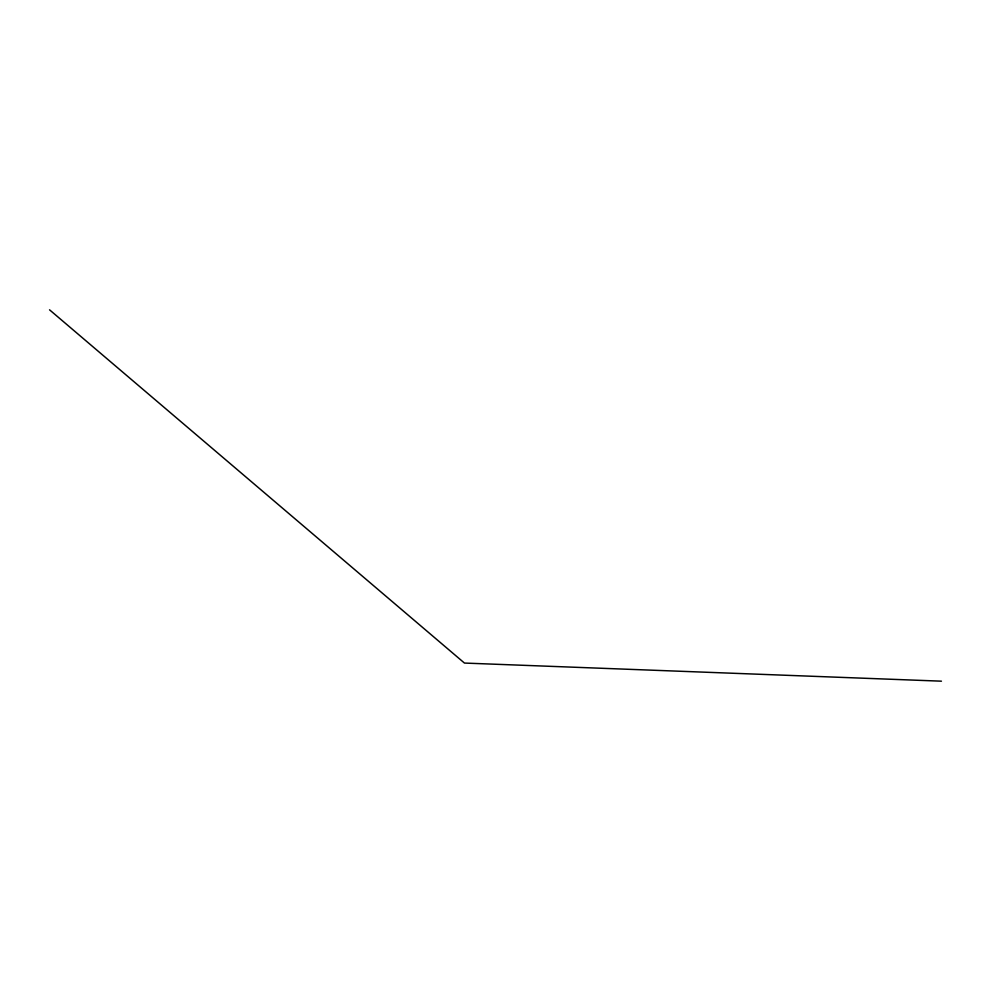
<?xml version="1.0" encoding="UTF-8"?>
<svg xmlns="http://www.w3.org/2000/svg" width="991" height="991" viewBox="0 0 991 991"><rect width="100%" height="100%" fill="white"/><g stroke="black" fill="none" stroke-linecap="round" stroke-linejoin="round"><path stroke-width="1.49" d="M941.45 681.176L464.469 663.066L49.55 309.824"/></g></svg>
